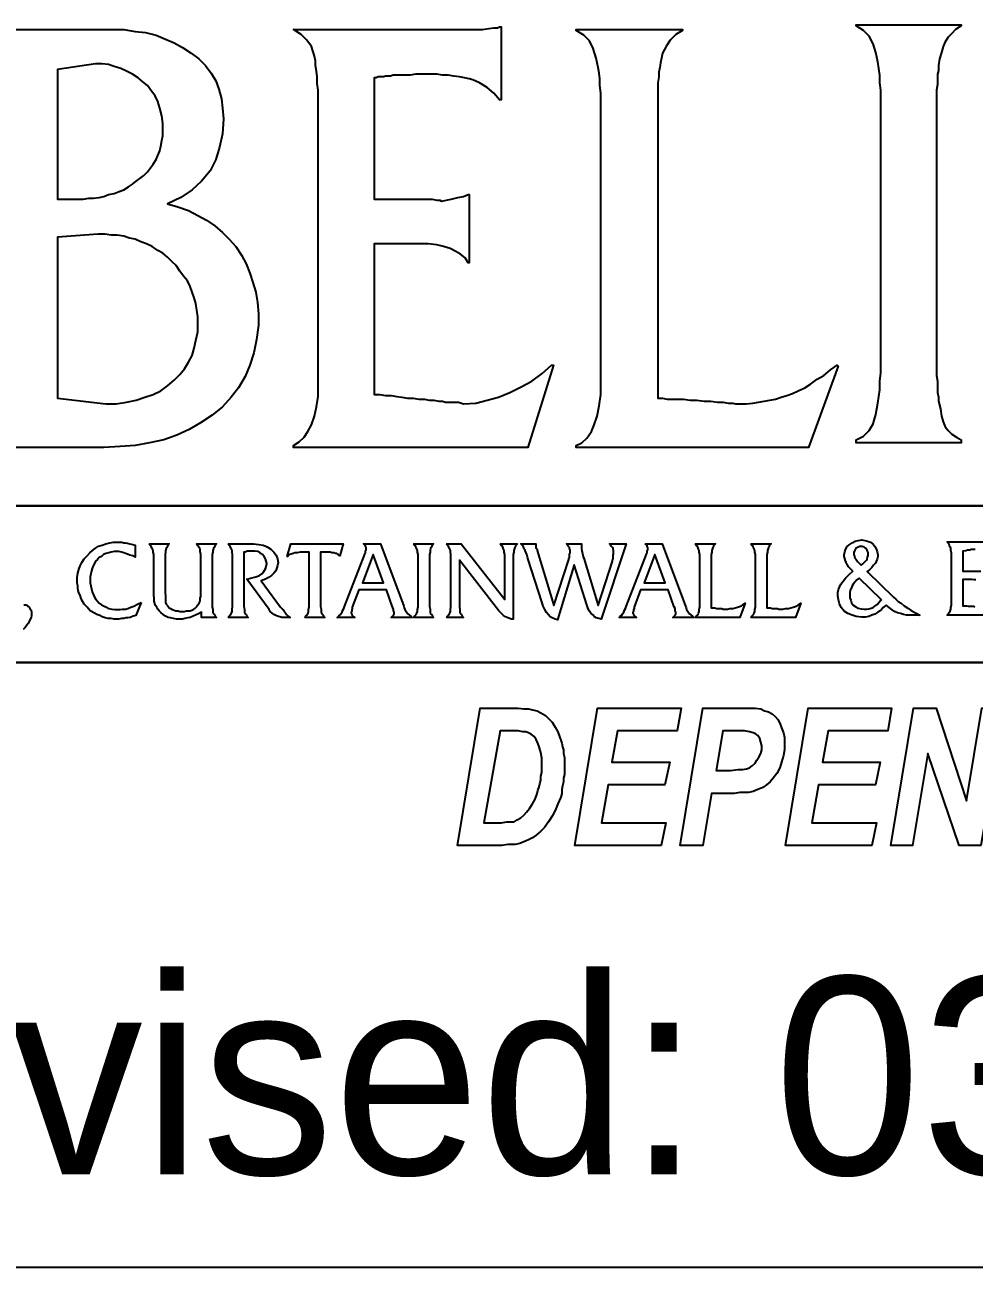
# Model space of a CAD drawing. Extents: x 0 to 139, y -24 to 89.
# Drawn here: x 118.59 to 127.72, y -24.41 to -12.45 of the extents above; entities that cross this region are included whole.
import ezdxf

# ---------------------------------------------------------------- set-up
doc = ezdxf.new("R2010")
doc.units = 0
doc.header["$MEASUREMENT"] = 0
doc.layers.get('0').update_dxf_attribs({"linetype": 'CONTINUOUS'})
doc.layers.add('TITLE', color=7, linetype='CONTINUOUS')
doc.styles.add('CITYBLUEPRINT', font='cibt____.pfb')

# ---------------------------------------------------------------- blocks, each defined once
blk = doc.blocks.new('A$C7EC97100')
at = {"color": 92}
for points in [[(0, 0), (0.027, 0.1633), (0.0642, 0.1633), (0.0721, 0.1633), (0.0788, 0.1622), (0.0845, 0.1622), (0.089, 0.1611), (0.0946, 0.1599), (0.0991, 0.1577), (0.1047, 0.1543), (0.1081, 0.1509), (0.1126, 0.1464), (0.116, 0.1408), (0.1194, 0.1352), (0.1216, 0.1284), (0.1228, 0.125), (0.1239, 0.1216), (0.125, 0.1171), (0.1261, 0.1138), (0.1261, 0.1093), (0.1273, 0.1047), (0.1273, 0.0991), (0.1273, 0.0946), (0.1273, 0.0901), (0.1273, 0.0845), (0.1261, 0.08), (0.1261, 0.0755), (0.125, 0.071), (0.1239, 0.0665), (0.1239, 0.0619), (0.1228, 0.0574), (0.1194, 0.0496), (0.116, 0.0417), (0.1126, 0.0349), (0.1081, 0.0282), (0.1036, 0.0214), (0.0991, 0.0169), (0.0935, 0.0124), (0.089, 0.009), (0.0845, 0.0068), (0.0788, 0.0045), (0.0743, 0.0023), (0.0687, 0.0011), (0.0642, 0.0011), (0.0597, 0.0011), (0.0529, 0), (0.0462, 0), (0, 0), (0, 0)], [(0.0315, 0.027), (0.0451, 0.027), (0.0518, 0.027), (0.0586, 0.0282), (0.0631, 0.0282), (0.0676, 0.0282), (0.071, 0.0304), (0.0755, 0.0327), (0.0788, 0.036), (0.0822, 0.0394), (0.0856, 0.0439), (0.089, 0.0496), (0.0924, 0.0552), (0.0946, 0.0619), (0.0957, 0.0653), (0.0969, 0.0698), (0.098, 0.0732), (0.0991, 0.0777), (0.0991, 0.0822), (0.1002, 0.0867), (0.1002, 0.0912), (0.1002, 0.0957), (0.1002, 0.1036), (0.0991, 0.1104), (0.0969, 0.1171), (0.0957, 0.1216), (0.0935, 0.1261), (0.0912, 0.1295), (0.0879, 0.1318), (0.0845, 0.134), (0.0811, 0.1352), (0.0777, 0.1352), (0.0721, 0.1363), (0.0665, 0.1363), (0.0507, 0.1363), (0.0315, 0.027), (0.0315, 0.027)]]:
    blk.add_lwpolyline(points, dxfattribs=at)
blk = doc.blocks.new('A$C38604C3A')
at = {"color": 92}
for points in [[(0.48291, 0.1461), (0.48291, 0.21875), (0.48291, 0.22156), (0.48291, 0.22438), (0.48263, 0.22663), (0.48263, 0.22889), (0.48235, 0.23086), (0.48207, 0.23283), (0.48178, 0.23424), (0.4815, 0.23564), (0.48066, 0.23818), (0.47953, 0.24043), (0.47784, 0.24212), (0.47559, 0.24353), (0.47559, 0.24381), (0.50684, 0.24381), (0.50684, 0.24353), (0.50516, 0.2424), (0.50403, 0.24128), (0.5029, 0.24015), (0.50206, 0.23874), (0.50149, 0.23733), (0.50093, 0.23564), (0.50037, 0.23367), (0.50009, 0.2317), (0.50009, 0.23029), (0.49981, 0.22917), (0.49981, 0.22748), (0.49981, 0.22607), (0.49952, 0.22438), (0.49952, 0.22269), (0.49952, 0.22072), (0.49952, 0.21875), (0.49952, 0.1461), (0.49952, 0.14385), (0.49952, 0.1416), (0.49952, 0.13962), (0.49981, 0.13794), (0.49981, 0.13625), (0.49981, 0.13456), (0.50009, 0.13315), (0.50009, 0.13202), (0.50065, 0.12977), (0.50093, 0.12752), (0.50149, 0.12583), (0.50206, 0.12442), (0.5029, 0.12329), (0.50403, 0.12217), (0.50544, 0.12132), (0.50684, 0.12048), (0.50684, 0.11963), (0.47559, 0.11963), (0.47559, 0.12048), (0.47784, 0.1216), (0.47953, 0.12329), (0.48066, 0.12526), (0.4815, 0.12808), (0.48178, 0.12977), (0.48207, 0.13146), (0.48235, 0.13343), (0.48263, 0.1354), (0.48263, 0.13794), (0.48291, 0.14047), (0.48291, 0.143), (0.48291, 0.1461), (0.48291, 0.1461)], [(0.48291, 0.1461), (0.48291, 0.21875), (0.48291, 0.21875), (0.48291, 0.22156), (0.48291, 0.22438), (0.48263, 0.22663), (0.48263, 0.22889), (0.48235, 0.23086), (0.48207, 0.23283), (0.48178, 0.23424), (0.4815, 0.23564), (0.4815, 0.23564), (0.48066, 0.23818), (0.47953, 0.24043), (0.47784, 0.24212), (0.47559, 0.24353), (0.47559, 0.24381), (0.50684, 0.24381), (0.50684, 0.24353), (0.50684, 0.24353), (0.50516, 0.2424), (0.50403, 0.24128), (0.5029, 0.24015), (0.50206, 0.23874), (0.50206, 0.23874), (0.50149, 0.23733), (0.50093, 0.23564), (0.50037, 0.23367), (0.50009, 0.2317), (0.50009, 0.2317), (0.50009, 0.23029), (0.49981, 0.22917), (0.49981, 0.22748), (0.49981, 0.22607), (0.49952, 0.22438), (0.49952, 0.22269), (0.49952, 0.22072), (0.49952, 0.21875), (0.49952, 0.1461), (0.49952, 0.1461), (0.49952, 0.14385), (0.49952, 0.1416), (0.49952, 0.13962), (0.49981, 0.13794), (0.49981, 0.13625), (0.49981, 0.13456), (0.50009, 0.13315), (0.50009, 0.13202), (0.50009, 0.13202), (0.50065, 0.12977), (0.50093, 0.12752), (0.50149, 0.12583), (0.50206, 0.12442), (0.50206, 0.12442), (0.5029, 0.12329), (0.50403, 0.12217), (0.50544, 0.12132), (0.50684, 0.12048), (0.50684, 0.11963), (0.47559, 0.11963), (0.47559, 0.12048), (0.47559, 0.12048), (0.47784, 0.1216), (0.47953, 0.12329), (0.48066, 0.12526), (0.4815, 0.12808), (0.4815, 0.12808), (0.48178, 0.12977), (0.48207, 0.13146), (0.48235, 0.13343), (0.48263, 0.1354), (0.48263, 0.13794), (0.48291, 0.14047), (0.48291, 0.143), (0.48291, 0.1461)], [(0.21428, 0.2424), (0.25483, 0.2424), (0.25821, 0.2424), (0.26159, 0.24184), (0.26469, 0.24156), (0.26778, 0.24071), (0.2706, 0.23959), (0.27313, 0.23846), (0.27567, 0.23705), (0.2782, 0.23536), (0.28045, 0.23367), (0.28243, 0.2317), (0.28411, 0.22945), (0.28552, 0.2272), (0.28637, 0.22466), (0.28721, 0.22185), (0.28749, 0.21903), (0.28778, 0.21593), (0.28749, 0.21143), (0.28665, 0.20749), (0.28552, 0.20383), (0.28383, 0.20045), (0.2813, 0.19735), (0.27848, 0.19481), (0.2751, 0.19256), (0.27116, 0.19059), (0.27426, 0.18975), (0.27736, 0.18862), (0.28017, 0.18721), (0.28271, 0.1858), (0.28524, 0.18411), (0.28749, 0.18214), (0.28946, 0.18017), (0.29144, 0.17792), (0.29313, 0.17539), (0.29453, 0.17285), (0.29566, 0.17004), (0.2965, 0.16722), (0.29735, 0.1644), (0.29791, 0.16131), (0.29819, 0.15793), (0.29819, 0.15455), (0.29763, 0.15033), (0.29679, 0.14638), (0.29566, 0.14272), (0.29425, 0.13934), (0.29228, 0.13596), (0.29003, 0.13315), (0.28749, 0.13033), (0.2844, 0.1278), (0.28102, 0.12555), (0.27764, 0.12357), (0.27398, 0.12189), (0.27004, 0.12048), (0.26581, 0.11963), (0.26159, 0.11879), (0.25708, 0.11851), (0.2523, 0.11822), (0.21428, 0.11822)], [(0.21428, 0.2424), (0.25483, 0.2424), (0.25483, 0.2424), (0.25821, 0.2424), (0.26159, 0.24184), (0.26469, 0.24156), (0.26778, 0.24071), (0.2706, 0.23959), (0.27313, 0.23846), (0.27567, 0.23705), (0.2782, 0.23536), (0.2782, 0.23536), (0.28045, 0.23367), (0.28243, 0.2317), (0.28411, 0.22945), (0.28552, 0.2272), (0.28637, 0.22466), (0.28721, 0.22185), (0.28749, 0.21903), (0.28778, 0.21593), (0.28778, 0.21593), (0.28749, 0.21143), (0.28665, 0.20749), (0.28552, 0.20383), (0.28383, 0.20045), (0.2813, 0.19735), (0.27848, 0.19481), (0.2751, 0.19256), (0.27116, 0.19059), (0.27116, 0.19059), (0.27426, 0.18975), (0.27736, 0.18862), (0.28017, 0.18721), (0.28271, 0.1858), (0.28524, 0.18411), (0.28749, 0.18214), (0.28946, 0.18017), (0.29144, 0.17792), (0.29144, 0.17792), (0.29313, 0.17539), (0.29453, 0.17285), (0.29566, 0.17004), (0.2965, 0.16722), (0.29735, 0.1644), (0.29791, 0.16131), (0.29819, 0.15793), (0.29819, 0.15455), (0.29819, 0.15455), (0.29763, 0.15033), (0.29679, 0.14638), (0.29566, 0.14272), (0.29425, 0.13934), (0.29228, 0.13596), (0.29003, 0.13315), (0.28749, 0.13033), (0.2844, 0.1278), (0.2844, 0.1278), (0.28102, 0.12555), (0.27764, 0.12357), (0.27398, 0.12189), (0.27004, 0.12048), (0.26581, 0.11963), (0.26159, 0.11879), (0.25708, 0.11851), (0.2523, 0.11822), (0.21428, 0.11822)], [(0.31593, 0.13709), (0.31593, 0.13709), (0.31593, 0.22016), (0.31593, 0.22241), (0.31593, 0.22438), (0.31565, 0.22635), (0.31565, 0.22832), (0.31537, 0.23001), (0.31509, 0.2317), (0.31509, 0.23311), (0.31481, 0.23452), (0.31396, 0.23733), (0.31255, 0.2393), (0.31086, 0.24099), (0.30861, 0.2424), (0.36211, 0.2424), (0.36296, 0.2424), (0.36352, 0.2424), (0.36408, 0.2424), (0.36465, 0.2424), (0.36662, 0.24268), (0.36803, 0.24296), (0.36915, 0.24296), (0.36972, 0.24325), (0.37028, 0.24325), (0.37028, 0.22156), (0.36972, 0.22156), (0.36803, 0.22354), (0.36605, 0.22523), (0.3638, 0.22663), (0.36183, 0.22748), (0.3607, 0.22776), (0.3593, 0.22804), (0.35789, 0.22832), (0.3562, 0.2286), (0.35451, 0.22889), (0.35282, 0.22889), (0.35113, 0.22917), (0.34916, 0.22917), (0.34719, 0.22917), (0.34494, 0.22917), (0.34325, 0.22889), (0.34156, 0.22889), (0.34043, 0.22889), (0.33902, 0.22889), (0.33818, 0.22889), (0.33733, 0.2286), (0.33649, 0.2286), (0.33593, 0.2286), (0.33536, 0.22832), (0.3348, 0.22832), (0.33424, 0.22832), (0.33367, 0.22832), (0.33311, 0.22804), (0.33255, 0.22804), (0.33255, 0.192), (0.3486, 0.192), (0.34972, 0.192), (0.35113, 0.19172), (0.35198, 0.19172), (0.35254, 0.19144), (0.35535, 0.192), (0.35733, 0.19256), (0.35901, 0.19284), (0.36042, 0.19341), (0.3607, 0.19341), (0.3607, 0.17313), (0.36042, 0.17313), (0.35958, 0.17454), (0.35817, 0.17567), (0.35676, 0.17651), (0.35507, 0.17736), (0.3531, 0.17792), (0.35113, 0.17848), (0.3486, 0.17876), (0.34606, 0.17876), (0.33255, 0.17876), (0.33255, 0.13399), (0.33424, 0.13399), (0.33593, 0.13371), (0.33761, 0.13371), (0.3393, 0.13343), (0.34071, 0.13315), (0.3424, 0.13287), (0.34409, 0.13287), (0.34578, 0.13259), (0.34747, 0.13259), (0.34888, 0.1323), (0.35029, 0.1323), (0.35169, 0.13202), (0.35282, 0.13202), (0.35366, 0.13174), (0.35479, 0.13174), (0.35564, 0.13174), (0.35676, 0.13174), (0.35761, 0.13174), (0.35845, 0.13146), (0.35901, 0.13118), (0.36268, 0.13146), (0.36605, 0.1323), (0.36943, 0.13315), (0.37281, 0.13456), (0.37619, 0.13625), (0.37929, 0.13794), (0.38239, 0.14019), (0.3852, 0.14272), (0.38577, 0.14272), (0.37816, 0.11822), (0.30861, 0.11822), (0.30861, 0.11879), (0.3103, 0.11991), (0.31171, 0.12132), (0.31284, 0.12301), (0.31396, 0.12498), (0.31481, 0.12752), (0.31537, 0.13033), (0.31593, 0.13343), (0.31593, 0.13709), (0.31593, 0.13709)], [(0.31593, 0.13709), (0.31593, 0.13709), (0.31593, 0.22016), (0.31593, 0.22016), (0.31593, 0.22241), (0.31593, 0.22438), (0.31565, 0.22635), (0.31565, 0.22832), (0.31537, 0.23001), (0.31509, 0.2317), (0.31509, 0.23311), (0.31481, 0.23452), (0.31481, 0.23452), (0.31396, 0.23733), (0.31255, 0.2393), (0.31086, 0.24099), (0.30861, 0.2424), (0.36211, 0.2424), (0.36211, 0.2424), (0.36296, 0.2424), (0.36352, 0.2424), (0.36408, 0.2424), (0.36465, 0.2424), (0.36465, 0.2424), (0.36662, 0.24268), (0.36803, 0.24296), (0.36915, 0.24296), (0.36972, 0.24325), (0.37028, 0.24325), (0.37028, 0.22156), (0.36972, 0.22156), (0.36972, 0.22156), (0.36803, 0.22354), (0.36605, 0.22523), (0.3638, 0.22663), (0.36183, 0.22748), (0.36183, 0.22748), (0.3607, 0.22776), (0.3593, 0.22804), (0.35789, 0.22832), (0.3562, 0.2286), (0.35451, 0.22889), (0.35282, 0.22889), (0.35113, 0.22917), (0.34916, 0.22917), (0.34916, 0.22917), (0.34719, 0.22917), (0.34494, 0.22917), (0.34325, 0.22889), (0.34156, 0.22889), (0.34156, 0.22889), (0.34043, 0.22889), (0.33902, 0.22889), (0.33818, 0.22889), (0.33733, 0.2286), (0.33733, 0.2286), (0.33649, 0.2286), (0.33593, 0.2286), (0.33536, 0.22832), (0.3348, 0.22832), (0.3348, 0.22832), (0.33424, 0.22832), (0.33367, 0.22832), (0.33311, 0.22804), (0.33255, 0.22804), (0.33255, 0.192), (0.3486, 0.192), (0.3486, 0.192), (0.34972, 0.192), (0.35113, 0.19172), (0.35198, 0.19172), (0.35254, 0.19144), (0.35254, 0.19144), (0.35535, 0.192), (0.35733, 0.19256), (0.35901, 0.19284), (0.36042, 0.19341), (0.3607, 0.19341), (0.3607, 0.17313), (0.36042, 0.17313), (0.36042, 0.17313), (0.35958, 0.17454), (0.35817, 0.17567), (0.35676, 0.17651), (0.35507, 0.17736), (0.3531, 0.17792), (0.35113, 0.17848), (0.3486, 0.17876), (0.34606, 0.17876), (0.33255, 0.17876), (0.33255, 0.13399), (0.33255, 0.13399), (0.33424, 0.13399), (0.33593, 0.13371), (0.33761, 0.13371), (0.3393, 0.13343), (0.34071, 0.13315), (0.3424, 0.13287), (0.34409, 0.13287), (0.34578, 0.13259), (0.34578, 0.13259), (0.34747, 0.13259), (0.34888, 0.1323), (0.35029, 0.1323), (0.35169, 0.13202), (0.35282, 0.13202), (0.35366, 0.13174), (0.35479, 0.13174), (0.35564, 0.13174), (0.35564, 0.13174), (0.35676, 0.13174), (0.35761, 0.13174), (0.35845, 0.13146), (0.35901, 0.13118), (0.35901, 0.13118), (0.36268, 0.13146), (0.36605, 0.1323), (0.36943, 0.13315), (0.37281, 0.13456), (0.37619, 0.13625), (0.37929, 0.13794), (0.38239, 0.14019), (0.3852, 0.14272), (0.38577, 0.14272), (0.37816, 0.11822), (0.30861, 0.11822), (0.30861, 0.11879), (0.30861, 0.11879), (0.3103, 0.11991), (0.31171, 0.12132), (0.31284, 0.12301), (0.31396, 0.12498), (0.31481, 0.12752), (0.31537, 0.13033), (0.31593, 0.13343), (0.31593, 0.13709)], [(0.39984, 0.14131), (0.39984, 0.21903), (0.39984, 0.22128), (0.39984, 0.22354), (0.39956, 0.22579), (0.39956, 0.22776), (0.39928, 0.22945), (0.399, 0.23114), (0.39872, 0.23255), (0.39844, 0.23395), (0.39759, 0.23677), (0.39647, 0.23902), (0.39478, 0.24071), (0.39252, 0.24212), (0.39252, 0.2424), (0.42406, 0.2424), (0.42406, 0.24212), (0.42209, 0.24099), (0.4204, 0.2393), (0.41927, 0.23761), (0.41815, 0.23536), (0.41787, 0.23395), (0.41758, 0.23255), (0.4173, 0.23114), (0.41702, 0.22973), (0.41702, 0.22832), (0.41674, 0.22663), (0.41674, 0.22494), (0.41674, 0.22325), (0.41674, 0.22241), (0.41674, 0.22156), (0.41674, 0.22016), (0.41674, 0.21903), (0.41674, 0.13287), (0.41815, 0.13287), (0.41955, 0.13259), (0.42096, 0.13259), (0.42265, 0.13259), (0.42434, 0.13259), (0.42631, 0.1323), (0.42828, 0.1323), (0.43054, 0.13202), (0.43251, 0.13202), (0.43448, 0.13174), (0.43617, 0.13174), (0.43758, 0.13146), (0.43898, 0.13146), (0.43983, 0.13118), (0.44067, 0.13118), (0.44124, 0.13118), (0.44293, 0.13118), (0.4449, 0.13146), (0.44659, 0.13174), (0.44828, 0.13202), (0.44997, 0.1323), (0.45165, 0.13259), (0.45334, 0.13315), (0.45503, 0.13371), (0.45672, 0.13427), (0.45841, 0.13512), (0.46038, 0.13596), (0.46207, 0.13709), (0.46404, 0.1385), (0.46602, 0.13962), (0.46799, 0.14131), (0.46996, 0.14272), (0.47024, 0.14244), (0.46151, 0.11822), (0.39252, 0.11822), (0.39252, 0.11879), (0.39421, 0.11963), (0.39562, 0.12104), (0.39703, 0.12301), (0.39787, 0.12498), (0.39872, 0.12752), (0.39928, 0.13061), (0.39984, 0.13399), (0.39984, 0.13765), (0.39984, 0.14131), (0.39984, 0.14131)], [(0.39984, 0.14131), (0.39984, 0.21903), (0.39984, 0.21903), (0.39984, 0.22128), (0.39984, 0.22354), (0.39956, 0.22579), (0.39956, 0.22776), (0.39928, 0.22945), (0.399, 0.23114), (0.39872, 0.23255), (0.39844, 0.23395), (0.39844, 0.23395), (0.39759, 0.23677), (0.39647, 0.23902), (0.39478, 0.24071), (0.39252, 0.24212), (0.39252, 0.2424), (0.42406, 0.2424), (0.42406, 0.24212), (0.42406, 0.24212), (0.42209, 0.24099), (0.4204, 0.2393), (0.41927, 0.23761), (0.41815, 0.23536), (0.41815, 0.23536), (0.41787, 0.23395), (0.41758, 0.23255), (0.4173, 0.23114), (0.41702, 0.22973), (0.41702, 0.22832), (0.41674, 0.22663), (0.41674, 0.22494), (0.41674, 0.22325), (0.41674, 0.22325), (0.41674, 0.22241), (0.41674, 0.22156), (0.41674, 0.22016), (0.41674, 0.21903), (0.41674, 0.13287), (0.41674, 0.13287), (0.41815, 0.13287), (0.41955, 0.13259), (0.42096, 0.13259), (0.42265, 0.13259), (0.42434, 0.13259), (0.42631, 0.1323), (0.42828, 0.1323), (0.43054, 0.13202), (0.43054, 0.13202), (0.43251, 0.13202), (0.43448, 0.13174), (0.43617, 0.13174), (0.43758, 0.13146), (0.43898, 0.13146), (0.43983, 0.13118), (0.44067, 0.13118), (0.44124, 0.13118), (0.44124, 0.13118), (0.44293, 0.13118), (0.4449, 0.13146), (0.44659, 0.13174), (0.44828, 0.13202), (0.44997, 0.1323), (0.45165, 0.13259), (0.45334, 0.13315), (0.45503, 0.13371), (0.45503, 0.13371), (0.45672, 0.13427), (0.45841, 0.13512), (0.46038, 0.13596), (0.46207, 0.13709), (0.46404, 0.1385), (0.46602, 0.13962), (0.46799, 0.14131), (0.46996, 0.14272), (0.47024, 0.14244), (0.46151, 0.11822), (0.39252, 0.11822), (0.39252, 0.11879), (0.39252, 0.11879), (0.39421, 0.11963), (0.39562, 0.12104), (0.39703, 0.12301), (0.39787, 0.12498), (0.39872, 0.12752), (0.39928, 0.13061), (0.39984, 0.13399), (0.39984, 0.13765), (0.39984, 0.14131)], [(0.2385, 0.192), (0.24469, 0.192), (0.2461, 0.192), (0.24779, 0.19228), (0.2492, 0.19228), (0.25089, 0.19256), (0.2523, 0.19284), (0.2537, 0.19341), (0.25539, 0.19369), (0.2568, 0.19425), (0.25821, 0.19481), (0.25962, 0.19566), (0.26074, 0.1965), (0.26187, 0.19735), (0.263, 0.19819), (0.26412, 0.19904), (0.26525, 0.20016), (0.26609, 0.20129), (0.26694, 0.20242), (0.26778, 0.20383), (0.26835, 0.20495), (0.26891, 0.20636), (0.26919, 0.20777), (0.26947, 0.20946), (0.26975, 0.21086), (0.26975, 0.21227), (0.26975, 0.21453), (0.26947, 0.21678), (0.26891, 0.21903), (0.26835, 0.221), (0.2675, 0.22269), (0.26638, 0.2241), (0.26525, 0.22579), (0.26384, 0.22691), (0.26243, 0.22804), (0.26074, 0.22917), (0.25905, 0.23001), (0.25736, 0.23086), (0.25539, 0.23142), (0.2537, 0.23198), (0.25173, 0.23226), (0.24976, 0.23226), (0.2385, 0.23058), (0.2385, 0.192), (0.2385, 0.192)], [(0.2385, 0.192), (0.24469, 0.192), (0.24469, 0.192), (0.2461, 0.192), (0.24779, 0.19228), (0.2492, 0.19228), (0.25089, 0.19256), (0.2523, 0.19284), (0.2537, 0.19341), (0.25539, 0.19369), (0.2568, 0.19425), (0.2568, 0.19425), (0.25821, 0.19481), (0.25962, 0.19566), (0.26074, 0.1965), (0.26187, 0.19735), (0.263, 0.19819), (0.26412, 0.19904), (0.26525, 0.20016), (0.26609, 0.20129), (0.26609, 0.20129), (0.26694, 0.20242), (0.26778, 0.20383), (0.26835, 0.20495), (0.26891, 0.20636), (0.26919, 0.20777), (0.26947, 0.20946), (0.26975, 0.21086), (0.26975, 0.21227), (0.26975, 0.21227), (0.26975, 0.21453), (0.26947, 0.21678), (0.26891, 0.21903), (0.26835, 0.221), (0.2675, 0.22269), (0.26638, 0.2241), (0.26525, 0.22579), (0.26384, 0.22691), (0.26384, 0.22691), (0.26243, 0.22804), (0.26074, 0.22917), (0.25905, 0.23001), (0.25736, 0.23086), (0.25539, 0.23142), (0.2537, 0.23198), (0.25173, 0.23226), (0.24976, 0.23226), (0.2385, 0.23058), (0.2385, 0.192)], [(0.2385, 0.13287), (0.25286, 0.13118), (0.25596, 0.13118), (0.25905, 0.13174), (0.26187, 0.1323), (0.2644, 0.13315), (0.26694, 0.13399), (0.26919, 0.13512), (0.27116, 0.13653), (0.27313, 0.13822), (0.27482, 0.13991), (0.27623, 0.1416), (0.27736, 0.14357), (0.27848, 0.14554), (0.27905, 0.14779), (0.27961, 0.15004), (0.28017, 0.15258), (0.28017, 0.15511), (0.28017, 0.15708), (0.27989, 0.15905), (0.27961, 0.16103), (0.27905, 0.16271), (0.27848, 0.1644), (0.27792, 0.16609), (0.27708, 0.16778), (0.27595, 0.16919), (0.27482, 0.1706), (0.2737, 0.17229), (0.27257, 0.17341), (0.27116, 0.17482), (0.26975, 0.17595), (0.26835, 0.17679), (0.26666, 0.17792), (0.26497, 0.17876), (0.26328, 0.17933), (0.26159, 0.18017), (0.2599, 0.18045), (0.25821, 0.18102), (0.25624, 0.1813), (0.25455, 0.1813), (0.25258, 0.18158), (0.25061, 0.18158), (0.2385, 0.18074), (0.2385, 0.13287), (0.2385, 0.13287)], [(0.2385, 0.13287), (0.25286, 0.13118), (0.25286, 0.13118), (0.25596, 0.13118), (0.25905, 0.13174), (0.26187, 0.1323), (0.2644, 0.13315), (0.26694, 0.13399), (0.26919, 0.13512), (0.27116, 0.13653), (0.27313, 0.13822), (0.27313, 0.13822), (0.27482, 0.13991), (0.27623, 0.1416), (0.27736, 0.14357), (0.27848, 0.14554), (0.27905, 0.14779), (0.27961, 0.15004), (0.28017, 0.15258), (0.28017, 0.15511), (0.28017, 0.15511), (0.28017, 0.15708), (0.27989, 0.15905), (0.27961, 0.16103), (0.27905, 0.16271), (0.27848, 0.1644), (0.27792, 0.16609), (0.27708, 0.16778), (0.27595, 0.16919), (0.27595, 0.16919), (0.27482, 0.1706), (0.2737, 0.17229), (0.27257, 0.17341), (0.27116, 0.17482), (0.26975, 0.17595), (0.26835, 0.17679), (0.26666, 0.17792), (0.26497, 0.17876), (0.26497, 0.17876), (0.26328, 0.17933), (0.26159, 0.18017), (0.2599, 0.18045), (0.25821, 0.18102), (0.25624, 0.1813), (0.25455, 0.1813), (0.25258, 0.18158), (0.25061, 0.18158), (0.2385, 0.18074), (0.2385, 0.13287)], [(0.39212, 0), (0.39887, 0.04083), (0.42365, 0.04083), (0.42253, 0.03407), (0.40479, 0.03407), (0.4031, 0.02478), (0.42027, 0.02478), (0.41887, 0.01802), (0.40197, 0.01802), (0.4, 0.00676), (0.41915, 0.00676), (0.41774, 0), (0.39212, 0), (0.39212, 0)], [(0.43013, 0), (0.42337, 0), (0.43013, 0.04083), (0.44393, 0.04083), (0.44562, 0.04083), (0.44731, 0.04055), (0.44843, 0.03999), (0.44956, 0.03971), (0.45068, 0.03914), (0.45153, 0.0383), (0.45237, 0.03745), (0.45294, 0.03633), (0.4535, 0.03492), (0.45406, 0.03351), (0.45435, 0.0321), (0.45435, 0.03041), (0.45435, 0.02844), (0.45406, 0.02675), (0.4535, 0.02478), (0.45294, 0.02309), (0.45209, 0.0214), (0.45097, 0.02), (0.45012, 0.01887), (0.44899, 0.01802), (0.44787, 0.01718), (0.44646, 0.01662), (0.44505, 0.01605), (0.44364, 0.01577), (0.44252, 0.01577), (0.44111, 0.01577), (0.43942, 0.01549), (0.43717, 0.01549), (0.43266, 0.01549), (0.43013, 0), (0.43013, 0)], [(0.45463, 0), (0.46138, 0.04083), (0.48616, 0.04083), (0.48504, 0.03407), (0.4673, 0.03407), (0.46561, 0.02478), (0.48278, 0.02478), (0.48138, 0.01802), (0.46448, 0.01802), (0.46251, 0.00676), (0.48166, 0.00676), (0.48025, 0), (0.45463, 0), (0.45463, 0)], [(0.51263, 0), (0.50616, 0), (0.49686, 0.02732), (0.49236, 0), (0.48588, 0), (0.49264, 0.04083), (0.4994, 0.04083), (0.50841, 0.01324), (0.51291, 0.04083), (0.51967, 0.04083), (0.51263, 0), (0.51263, 0)], [(0.43407, 0.02225), (0.43604, 0.02225), (0.43829, 0.02225), (0.44055, 0.02253), (0.44196, 0.02253), (0.44308, 0.02281), (0.44393, 0.02309), (0.44477, 0.02366), (0.44562, 0.0245), (0.44618, 0.02535), (0.44674, 0.02619), (0.44731, 0.02732), (0.44759, 0.02844), (0.44759, 0.02957), (0.44731, 0.0307), (0.44702, 0.03182), (0.44646, 0.03267), (0.44562, 0.03323), (0.44505, 0.03351), (0.44393, 0.03379), (0.44252, 0.03407), (0.44083, 0.03407), (0.43604, 0.03407), (0.43407, 0.02225), (0.43407, 0.02225)]]:
    blk.add_lwpolyline(points, dxfattribs=at)
at = {"color": 7}
for points in [[(0.67955, 0.10089), (0.67955, 0.10089), (0.02577, 0.10089), (0.02577, 0.10089), (0.67955, 0.10089), (0.67955, 0.10089), (0.67955, 0.10089)], [(0.26334, 0.0722), (0.26174, 0.0683), (0.26103, 0.06812), (0.26014, 0.06776), (0.25943, 0.06759), (0.2589, 0.06759), (0.25819, 0.06741), (0.25748, 0.06741), (0.25677, 0.06723), (0.25623, 0.06723), (0.25535, 0.06723), (0.25446, 0.06741), (0.25357, 0.06741), (0.25268, 0.06759), (0.25179, 0.06794), (0.25108, 0.0683), (0.2502, 0.06865), (0.24949, 0.06901), (0.24824, 0.06972), (0.24736, 0.07078), (0.24647, 0.07167), (0.24576, 0.07291), (0.2454, 0.07363), (0.24522, 0.07434), (0.24487, 0.07505), (0.24469, 0.07576), (0.24451, 0.07647), (0.24451, 0.07718), (0.24434, 0.07789), (0.24434, 0.0786), (0.24434, 0.07966), (0.24451, 0.08091), (0.24487, 0.08197), (0.24522, 0.08304), (0.24576, 0.0841), (0.24647, 0.08517), (0.24736, 0.08606), (0.24807, 0.08694), (0.24895, 0.08765), (0.24984, 0.08837), (0.25073, 0.0889), (0.25179, 0.08925), (0.25286, 0.08961), (0.2541, 0.08996), (0.25517, 0.09014), (0.25641, 0.09014), (0.25694, 0.09014), (0.25766, 0.09014), (0.25819, 0.08996), (0.25872, 0.08996), (0.25925, 0.08979), (0.25996, 0.08961), (0.26085, 0.08943), (0.26156, 0.08925), (0.26156, 0.0857), (0.26085, 0.08606), (0.25996, 0.08623), (0.25925, 0.08659), (0.25872, 0.08677), (0.25819, 0.08694), (0.25748, 0.08712), (0.25677, 0.0873), (0.25623, 0.0873), (0.25535, 0.0873), (0.25446, 0.08712), (0.25375, 0.08694), (0.25286, 0.08677), (0.25215, 0.08641), (0.25162, 0.08588), (0.25091, 0.08552), (0.25037, 0.08499), (0.24984, 0.08446), (0.24949, 0.08375), (0.24913, 0.08304), (0.24878, 0.08233), (0.2486, 0.08162), (0.24842, 0.08073), (0.24824, 0.07984), (0.24824, 0.07895), (0.24824, 0.07806), (0.24842, 0.07718), (0.2486, 0.07629), (0.24878, 0.0754), (0.24913, 0.07469), (0.24949, 0.0738), (0.24984, 0.07327), (0.25037, 0.07256), (0.25091, 0.07203), (0.25162, 0.07149), (0.25233, 0.07114), (0.25304, 0.07078), (0.25375, 0.07043), (0.25464, 0.07025), (0.25552, 0.07007), (0.25641, 0.07007), (0.25712, 0.07007), (0.25783, 0.07025), (0.25872, 0.07025), (0.25943, 0.07043), (0.26032, 0.07078), (0.26121, 0.07114), (0.26227, 0.07167), (0.26334, 0.0722), (0.26334, 0.0722)], [(0.28127, 0.06776), (0.28127, 0.06936), (0.28039, 0.06883), (0.27968, 0.06848), (0.27879, 0.06812), (0.2779, 0.06776), (0.27719, 0.06759), (0.2763, 0.06741), (0.27559, 0.06723), (0.2747, 0.06723), (0.27382, 0.06723), (0.27293, 0.06741), (0.27204, 0.06759), (0.27133, 0.06776), (0.27062, 0.06812), (0.26991, 0.06865), (0.2692, 0.06919), (0.26867, 0.06972), (0.26831, 0.07025), (0.26796, 0.07078), (0.2676, 0.07132), (0.26742, 0.07185), (0.26725, 0.07256), (0.26725, 0.07345), (0.26707, 0.07434), (0.26707, 0.0754), (0.26707, 0.0857), (0.26707, 0.08641), (0.26689, 0.08712), (0.26689, 0.08765), (0.26671, 0.08801), (0.26653, 0.08837), (0.26636, 0.0889), (0.266, 0.08925), (0.26582, 0.08961), (0.27168, 0.08961), (0.27133, 0.08925), (0.27115, 0.0889), (0.27097, 0.08854), (0.2708, 0.08819), (0.27062, 0.08765), (0.27062, 0.08712), (0.27044, 0.08641), (0.27044, 0.0857), (0.27044, 0.07611), (0.27044, 0.07505), (0.27062, 0.07416), (0.27062, 0.07345), (0.27062, 0.07274), (0.27062, 0.0722), (0.2708, 0.07167), (0.27115, 0.07132), (0.27133, 0.07096), (0.27168, 0.07061), (0.27204, 0.07043), (0.27257, 0.07007), (0.27311, 0.0699), (0.27364, 0.06972), (0.27435, 0.06972), (0.27488, 0.06954), (0.27559, 0.06954), (0.27612, 0.06954), (0.27684, 0.06972), (0.27737, 0.06972), (0.2779, 0.06972), (0.27843, 0.0699), (0.27897, 0.07025), (0.27932, 0.07043), (0.27968, 0.07078), (0.28003, 0.07114), (0.28021, 0.07149), (0.28056, 0.07203), (0.28074, 0.07238), (0.28092, 0.07291), (0.28092, 0.07345), (0.2811, 0.07398), (0.2811, 0.07469), (0.2811, 0.0857), (0.2811, 0.08641), (0.28092, 0.0873), (0.28092, 0.08783), (0.28074, 0.08819), (0.28056, 0.08854), (0.28039, 0.0889), (0.28003, 0.08925), (0.27985, 0.08961), (0.28571, 0.08961), (0.28536, 0.08925), (0.28518, 0.0889), (0.285, 0.08854), (0.28483, 0.08819), (0.28465, 0.08765), (0.28465, 0.08712), (0.28447, 0.08641), (0.28447, 0.0857), (0.28447, 0.07149), (0.28447, 0.07078), (0.28465, 0.07007), (0.28465, 0.06954), (0.28465, 0.06919), (0.28483, 0.06883), (0.28518, 0.06848), (0.28536, 0.06812), (0.28571, 0.06776), (0.28127, 0.06776), (0.28127, 0.06776)], [(0.29388, 0.07167), (0.29388, 0.07096), (0.29406, 0.07025), (0.29406, 0.06954), (0.29406, 0.06919), (0.29424, 0.06883), (0.29459, 0.06848), (0.29477, 0.06812), (0.29513, 0.06776), (0.28927, 0.06776), (0.28944, 0.06812), (0.2898, 0.06848), (0.28998, 0.06865), (0.29015, 0.06901), (0.29033, 0.06954), (0.29033, 0.07007), (0.29051, 0.07096), (0.29051, 0.07167), (0.29051, 0.0857), (0.29051, 0.08641), (0.29033, 0.08712), (0.29033, 0.08765), (0.29015, 0.08801), (0.28998, 0.08837), (0.2898, 0.0889), (0.28944, 0.08925), (0.28927, 0.08961), (0.29673, 0.08961), (0.29832, 0.08943), (0.29957, 0.08925), (0.30081, 0.08872), (0.30188, 0.08801), (0.30276, 0.08712), (0.30347, 0.08623), (0.30383, 0.08517), (0.30401, 0.0841), (0.30383, 0.08322), (0.30365, 0.0825), (0.3033, 0.08162), (0.30276, 0.08091), (0.30205, 0.0802), (0.30116, 0.07966), (0.30028, 0.07913), (0.29903, 0.0786), (0.30472, 0.07078), (0.30507, 0.07043), (0.30525, 0.07025), (0.3056, 0.0699), (0.30578, 0.06954), (0.30614, 0.06919), (0.30649, 0.06865), (0.30703, 0.06812), (0.30756, 0.06776), (0.30578, 0.06776), (0.3056, 0.06776), (0.30507, 0.06776), (0.30454, 0.06794), (0.30383, 0.06812), (0.3033, 0.0683), (0.30276, 0.06865), (0.30223, 0.06901), (0.3017, 0.06954), (0.30134, 0.07007), (0.29477, 0.07913), (0.29619, 0.07949), (0.29744, 0.07984), (0.2985, 0.0802), (0.29921, 0.08073), (0.29974, 0.08144), (0.30028, 0.08215), (0.30045, 0.08286), (0.30063, 0.08375), (0.30045, 0.08446), (0.30028, 0.08517), (0.29992, 0.08588), (0.29939, 0.08641), (0.29868, 0.08694), (0.29797, 0.0873), (0.29708, 0.08748), (0.29619, 0.08748), (0.29601, 0.08748), (0.29584, 0.08748), (0.29548, 0.08748), (0.2953, 0.08748), (0.29495, 0.08748), (0.29459, 0.0873), (0.29424, 0.08712), (0.29388, 0.08712), (0.29388, 0.07167), (0.29388, 0.07167)], [(0.31662, 0.07167), (0.31662, 0.07096), (0.31679, 0.07025), (0.31679, 0.06954), (0.31679, 0.06919), (0.31697, 0.06883), (0.31733, 0.06848), (0.3175, 0.06812), (0.31786, 0.06776), (0.312, 0.06776), (0.31218, 0.06812), (0.31253, 0.06848), (0.31271, 0.06865), (0.31289, 0.06901), (0.31306, 0.06954), (0.31306, 0.07007), (0.31324, 0.07078), (0.31324, 0.07149), (0.31324, 0.08712), (0.31147, 0.08712), (0.31058, 0.08712), (0.30969, 0.08694), (0.30898, 0.08694), (0.30845, 0.08677), (0.30791, 0.08659), (0.30738, 0.08641), (0.30703, 0.08606), (0.30667, 0.08588), (0.30774, 0.08961), (0.32336, 0.08961), (0.3223, 0.08606), (0.32194, 0.08623), (0.32177, 0.08659), (0.32141, 0.08677), (0.32105, 0.08677), (0.32052, 0.08694), (0.31999, 0.08694), (0.31946, 0.08712), (0.31892, 0.08712), (0.31662, 0.08712), (0.31662, 0.07167), (0.31662, 0.07167)], [(0.32603, 0.07078), (0.32603, 0.07061), (0.32603, 0.07025), (0.32585, 0.07007), (0.32585, 0.0699), (0.32585, 0.06972), (0.32585, 0.06954), (0.32567, 0.06936), (0.32567, 0.06919), (0.32567, 0.06901), (0.32585, 0.06883), (0.32585, 0.06865), (0.32585, 0.06848), (0.32603, 0.0683), (0.32621, 0.06812), (0.32656, 0.06794), (0.32674, 0.06776), (0.32159, 0.06776), (0.32194, 0.06794), (0.32212, 0.0683), (0.32248, 0.06848), (0.32265, 0.06883), (0.32301, 0.06936), (0.32319, 0.0699), (0.32354, 0.07043), (0.32372, 0.07096), (0.32976, 0.08659), (0.32976, 0.08677), (0.32993, 0.08694), (0.32993, 0.08712), (0.32993, 0.0873), (0.32993, 0.08748), (0.33011, 0.08783), (0.33011, 0.08801), (0.33011, 0.08819), (0.33011, 0.08837), (0.33011, 0.08854), (0.32993, 0.08872), (0.32993, 0.0889), (0.32993, 0.08908), (0.32976, 0.08925), (0.32958, 0.08943), (0.3294, 0.08961), (0.33437, 0.08961), (0.3413, 0.07114), (0.34148, 0.07061), (0.34166, 0.07007), (0.34201, 0.06954), (0.34219, 0.06919), (0.34254, 0.06883), (0.3429, 0.06848), (0.34343, 0.06812), (0.34379, 0.06776), (0.33757, 0.06776), (0.33757, 0.06776), (0.33793, 0.06812), (0.33828, 0.06848), (0.33846, 0.06883), (0.33846, 0.06901), (0.33846, 0.06936), (0.33828, 0.06972), (0.33828, 0.07007), (0.3381, 0.07061), (0.3381, 0.07061), (0.3381, 0.07078), (0.33793, 0.07078), (0.33793, 0.07078), (0.33615, 0.07593), (0.32798, 0.07593), (0.32603, 0.07078), (0.32603, 0.07078)], [(0.34894, 0.07167), (0.34894, 0.07096), (0.34911, 0.07025), (0.34911, 0.06954), (0.34911, 0.06919), (0.34929, 0.06883), (0.34965, 0.06848), (0.34982, 0.06812), (0.35018, 0.06776), (0.34432, 0.06776), (0.3445, 0.06812), (0.34485, 0.06848), (0.34503, 0.06865), (0.34521, 0.06901), (0.34538, 0.06954), (0.34538, 0.07007), (0.34556, 0.07078), (0.34556, 0.07149), (0.34556, 0.0857), (0.34556, 0.08641), (0.34538, 0.08712), (0.34538, 0.08765), (0.34521, 0.08801), (0.34503, 0.08837), (0.34485, 0.0889), (0.3445, 0.08925), (0.34432, 0.08961), (0.35018, 0.08961), (0.34982, 0.08925), (0.34965, 0.0889), (0.34947, 0.08854), (0.34929, 0.08819), (0.34911, 0.08765), (0.34911, 0.08712), (0.34894, 0.08641), (0.34894, 0.0857), (0.34894, 0.07167), (0.34894, 0.07167)], [(0.37504, 0.08961), (0.37469, 0.08925), (0.37451, 0.0889), (0.37433, 0.08854), (0.37415, 0.08819), (0.37398, 0.08765), (0.37398, 0.08712), (0.3738, 0.08641), (0.3738, 0.0857), (0.3738, 0.06723), (0.37327, 0.06723), (0.37273, 0.06741), (0.37202, 0.06776), (0.37149, 0.06794), (0.37096, 0.0683), (0.37025, 0.06901), (0.36954, 0.06972), (0.36883, 0.07061), (0.35782, 0.08481), (0.35782, 0.07149), (0.35782, 0.07078), (0.35799, 0.07007), (0.35799, 0.06954), (0.35799, 0.06919), (0.35817, 0.06883), (0.35853, 0.06848), (0.3587, 0.06812), (0.35906, 0.06776), (0.35409, 0.06776), (0.35426, 0.06812), (0.35462, 0.06848), (0.3548, 0.06865), (0.35497, 0.06901), (0.35515, 0.06954), (0.35515, 0.07007), (0.35533, 0.07078), (0.35533, 0.07149), (0.35533, 0.0857), (0.35533, 0.08641), (0.35515, 0.08712), (0.35515, 0.08765), (0.35497, 0.08801), (0.3548, 0.08837), (0.35462, 0.0889), (0.35426, 0.08925), (0.35409, 0.08961), (0.35835, 0.08961), (0.37131, 0.07309), (0.37131, 0.0857), (0.37131, 0.08641), (0.37114, 0.08712), (0.37114, 0.08765), (0.37096, 0.08801), (0.37078, 0.08837), (0.3706, 0.0889), (0.37025, 0.08925), (0.37007, 0.08961), (0.37504, 0.08961), (0.37504, 0.08961)], [(0.38694, 0.06705), (0.38623, 0.06723), (0.38534, 0.06759), (0.38481, 0.06794), (0.38428, 0.06848), (0.38374, 0.06919), (0.38321, 0.07007), (0.38268, 0.07114), (0.38232, 0.07238), (0.37824, 0.08499), (0.37806, 0.0857), (0.37788, 0.08641), (0.37753, 0.08712), (0.37735, 0.08765), (0.377, 0.08819), (0.37682, 0.08872), (0.37646, 0.08925), (0.37611, 0.08961), (0.38055, 0.08961), (0.38055, 0.08943), (0.38055, 0.08908), (0.38055, 0.0889), (0.38055, 0.08872), (0.38055, 0.08854), (0.38073, 0.08819), (0.3809, 0.08801), (0.3809, 0.08765), (0.38588, 0.07132), (0.39031, 0.08499), (0.39031, 0.08535), (0.39049, 0.0857), (0.39049, 0.08606), (0.39049, 0.08641), (0.39049, 0.08659), (0.39067, 0.08694), (0.39067, 0.08712), (0.39067, 0.0873), (0.39067, 0.08748), (0.39067, 0.08783), (0.39049, 0.08801), (0.39049, 0.08819), (0.39049, 0.08854), (0.39014, 0.0889), (0.38996, 0.08925), (0.3896, 0.08961), (0.39404, 0.08961), (0.39404, 0.08908), (0.39404, 0.08837), (0.39422, 0.08748), (0.3944, 0.08677), (0.39458, 0.08588), (0.39458, 0.0857), (0.39475, 0.08552), (0.39475, 0.08535), (0.39475, 0.08535), (0.39902, 0.07132), (0.40328, 0.08446), (0.40328, 0.08481), (0.40346, 0.08517), (0.40346, 0.08552), (0.40346, 0.08588), (0.40346, 0.08623), (0.40363, 0.08659), (0.40363, 0.08677), (0.40363, 0.08712), (0.40363, 0.08748), (0.40363, 0.08765), (0.40346, 0.08801), (0.40346, 0.08819), (0.40328, 0.08854), (0.40292, 0.0889), (0.40275, 0.08925), (0.40239, 0.08961), (0.40736, 0.08961), (0.3999, 0.06723), (0.39919, 0.06741), (0.39848, 0.06759), (0.39795, 0.06794), (0.39742, 0.06848), (0.39689, 0.06901), (0.39635, 0.06972), (0.396, 0.07061), (0.39564, 0.07149), (0.39191, 0.08339), (0.38694, 0.06705), (0.38694, 0.06705)], [(0.40967, 0.07078), (0.40967, 0.07061), (0.40967, 0.07025), (0.40949, 0.07007), (0.40949, 0.0699), (0.40949, 0.06972), (0.40949, 0.06954), (0.40932, 0.06936), (0.40932, 0.06919), (0.40932, 0.06901), (0.40949, 0.06883), (0.40949, 0.06865), (0.40949, 0.06848), (0.40967, 0.0683), (0.40985, 0.06812), (0.41021, 0.06794), (0.41038, 0.06776), (0.40523, 0.06776), (0.40559, 0.06794), (0.40577, 0.0683), (0.40612, 0.06848), (0.4063, 0.06883), (0.40665, 0.06936), (0.40683, 0.0699), (0.40719, 0.07043), (0.40736, 0.07096), (0.4134, 0.08659), (0.4134, 0.08677), (0.41358, 0.08694), (0.41358, 0.08712), (0.41358, 0.0873), (0.41358, 0.08748), (0.41376, 0.08783), (0.41376, 0.08801), (0.41376, 0.08819), (0.41376, 0.08837), (0.41376, 0.08854), (0.41358, 0.08872), (0.41358, 0.0889), (0.41358, 0.08908), (0.4134, 0.08925), (0.41322, 0.08943), (0.41305, 0.08961), (0.41802, 0.08961), (0.42494, 0.07114), (0.42512, 0.07061), (0.4253, 0.07007), (0.42566, 0.06954), (0.42583, 0.06919), (0.42619, 0.06883), (0.42654, 0.06848), (0.42708, 0.06812), (0.42743, 0.06776), (0.42122, 0.06776), (0.42122, 0.06776), (0.42157, 0.06812), (0.42193, 0.06848), (0.4221, 0.06883), (0.4221, 0.06901), (0.4221, 0.06936), (0.42193, 0.06972), (0.42193, 0.07007), (0.42175, 0.07061), (0.42175, 0.07061), (0.42175, 0.07078), (0.42157, 0.07078), (0.42157, 0.07078), (0.41979, 0.07593), (0.41163, 0.07593), (0.40967, 0.07078), (0.40967, 0.07078)], [(0.42796, 0.06776), (0.42814, 0.06812), (0.4285, 0.06848), (0.42867, 0.06865), (0.42885, 0.06901), (0.42903, 0.06954), (0.42903, 0.07007), (0.42921, 0.07078), (0.42921, 0.07149), (0.42921, 0.0857), (0.42921, 0.08641), (0.42903, 0.08712), (0.42903, 0.08765), (0.42885, 0.08801), (0.42867, 0.08837), (0.4285, 0.0889), (0.42814, 0.08925), (0.42796, 0.08961), (0.43382, 0.08961), (0.43347, 0.08925), (0.43329, 0.0889), (0.43311, 0.08854), (0.43294, 0.08819), (0.43276, 0.08765), (0.43276, 0.08712), (0.43258, 0.08641), (0.43258, 0.0857), (0.43258, 0.07061), (0.43311, 0.07061), (0.43365, 0.07061), (0.43418, 0.07043), (0.43471, 0.07043), (0.43525, 0.07043), (0.43578, 0.07043), (0.43613, 0.07025), (0.43649, 0.07025), (0.43738, 0.07025), (0.43809, 0.07043), (0.43897, 0.07043), (0.43968, 0.07061), (0.4404, 0.07078), (0.44128, 0.07114), (0.44199, 0.07149), (0.4427, 0.07203), (0.44111, 0.06776), (0.42796, 0.06776), (0.42796, 0.06776)], [(0.44448, 0.06776), (0.44466, 0.06812), (0.44501, 0.06848), (0.44519, 0.06865), (0.44537, 0.06901), (0.44555, 0.06954), (0.44555, 0.07007), (0.44572, 0.07078), (0.44572, 0.07149), (0.44572, 0.0857), (0.44572, 0.08641), (0.44555, 0.08712), (0.44555, 0.08765), (0.44537, 0.08801), (0.44519, 0.08837), (0.44501, 0.0889), (0.44466, 0.08925), (0.44448, 0.08961), (0.45034, 0.08961), (0.44999, 0.08925), (0.44981, 0.0889), (0.44963, 0.08854), (0.44945, 0.08819), (0.44927, 0.08765), (0.44927, 0.08712), (0.4491, 0.08641), (0.4491, 0.0857), (0.4491, 0.07061), (0.44963, 0.07061), (0.45016, 0.07061), (0.4507, 0.07043), (0.45123, 0.07043), (0.45176, 0.07043), (0.45229, 0.07043), (0.45265, 0.07025), (0.453, 0.07025), (0.45389, 0.07025), (0.4546, 0.07043), (0.45549, 0.07043), (0.4562, 0.07061), (0.45691, 0.07078), (0.4578, 0.07114), (0.45851, 0.07149), (0.45922, 0.07203), (0.45762, 0.06776), (0.44448, 0.06776), (0.44448, 0.06776)], [(0.47459, 0.08154), (0.47388, 0.08225), (0.47335, 0.08279), (0.473, 0.0835), (0.47264, 0.08403), (0.47246, 0.08456), (0.47229, 0.08527), (0.47211, 0.08581), (0.47211, 0.08634), (0.47229, 0.08723), (0.47246, 0.08794), (0.473, 0.08882), (0.47353, 0.08936), (0.47442, 0.08989), (0.4753, 0.09042), (0.47619, 0.0906), (0.47726, 0.09078), (0.47815, 0.0906), (0.47903, 0.09042), (0.47992, 0.09007), (0.48063, 0.08953), (0.48116, 0.08882), (0.4817, 0.08794), (0.48187, 0.08723), (0.48205, 0.08634), (0.48205, 0.08581), (0.48187, 0.08509), (0.48152, 0.08438), (0.48134, 0.08385), (0.48081, 0.08332), (0.48028, 0.08261), (0.47957, 0.0819), (0.47886, 0.08137), (0.48667, 0.07373), (0.48738, 0.0732), (0.48809, 0.07249), (0.48898, 0.07195), (0.48987, 0.07124), (0.49093, 0.07053), (0.492, 0.06982), (0.49324, 0.06911), (0.49448, 0.0684), (0.49146, 0.0684), (0.49058, 0.0684), (0.48969, 0.06858), (0.4888, 0.06893), (0.48791, 0.06911), (0.48703, 0.06947), (0.48631, 0.07), (0.48543, 0.07071), (0.48454, 0.07142), (0.48365, 0.07071), (0.48294, 0.06982), (0.48205, 0.06929), (0.48116, 0.06876), (0.48028, 0.0684), (0.47939, 0.06805), (0.47832, 0.06787), (0.47726, 0.06787), (0.47566, 0.06805), (0.47442, 0.0684), (0.47317, 0.06893), (0.47211, 0.06964), (0.47122, 0.07071), (0.47069, 0.07178), (0.47033, 0.07302), (0.47015, 0.07426), (0.47015, 0.07515), (0.47033, 0.07604), (0.47069, 0.07675), (0.47104, 0.07764), (0.47175, 0.07852), (0.47246, 0.07941), (0.47353, 0.08048), (0.47459, 0.08154), (0.47459, 0.08154)], [(0.47708, 0.08332), (0.47761, 0.08367), (0.47797, 0.08403), (0.47832, 0.08438), (0.47868, 0.08474), (0.47886, 0.08509), (0.47903, 0.08563), (0.47921, 0.08616), (0.47921, 0.08669), (0.47921, 0.08705), (0.47903, 0.0874), (0.47886, 0.08776), (0.47868, 0.08811), (0.47832, 0.08829), (0.47797, 0.08865), (0.47744, 0.08882), (0.4769, 0.08882), (0.47655, 0.08882), (0.47619, 0.08865), (0.47584, 0.08847), (0.47548, 0.08829), (0.4753, 0.08794), (0.47513, 0.08758), (0.47495, 0.08705), (0.47495, 0.08669), (0.47495, 0.08634), (0.47513, 0.08598), (0.47513, 0.08563), (0.4753, 0.08527), (0.47566, 0.08492), (0.47601, 0.08438), (0.47655, 0.08385), (0.47708, 0.08332), (0.47708, 0.08332)], [(0.50265, 0.0684), (0.50283, 0.06876), (0.50319, 0.06911), (0.50336, 0.06929), (0.50354, 0.06964), (0.50372, 0.07018), (0.50372, 0.07071), (0.5039, 0.07142), (0.5039, 0.07213), (0.5039, 0.08616), (0.5039, 0.08687), (0.50372, 0.08776), (0.50372, 0.08829), (0.50354, 0.08865), (0.50336, 0.089), (0.50319, 0.08953), (0.50283, 0.08989), (0.50265, 0.09024), (0.51455, 0.09024)], [(0.511, 0.08794), (0.51047, 0.08794), (0.51011, 0.08794), (0.50976, 0.08794), (0.5094, 0.08776), (0.50905, 0.08776), (0.50869, 0.08776), (0.50816, 0.08758), (0.50763, 0.0874), (0.50727, 0.0874), (0.50727, 0.08154), (0.5126, 0.08154)], [(0.51118, 0.07888), (0.51064, 0.07888), (0.50993, 0.07906), (0.50922, 0.07906), (0.50727, 0.07906), (0.50727, 0.07124), (0.5078, 0.07124), (0.50834, 0.07124), (0.50887, 0.07107), (0.5094, 0.07107), (0.50993, 0.07107), (0.51047, 0.07107), (0.51082, 0.07089)], [(0.51579, 0.0684), (0.50265, 0.0684), (0.50265, 0.0684)], [(0.32905, 0.07806), (0.33526, 0.07806), (0.33224, 0.08641), (0.32905, 0.07806), (0.32905, 0.07806)], [(0.41269, 0.07806), (0.41891, 0.07806), (0.41589, 0.08641), (0.41269, 0.07806), (0.41269, 0.07806)], [(0.48312, 0.07302), (0.47655, 0.07941), (0.47584, 0.07888), (0.4753, 0.07835), (0.47477, 0.07764), (0.47442, 0.0771), (0.47424, 0.07657), (0.47388, 0.07586), (0.47371, 0.07515), (0.47371, 0.07444), (0.47371, 0.07355), (0.47406, 0.07284), (0.47424, 0.07213), (0.47477, 0.07142), (0.47548, 0.07089), (0.47619, 0.07053), (0.47708, 0.07035), (0.47797, 0.07018), (0.47868, 0.07018), (0.47939, 0.07035), (0.4801, 0.07053), (0.48063, 0.07071), (0.48116, 0.07107), (0.48187, 0.0716), (0.48241, 0.07231), (0.48294, 0.07302), (0.48312, 0.07302), (0.48312, 0.07302)], [(0.22853, 0.07149), (0.22889, 0.07149), (0.22924, 0.07149), (0.2296, 0.07132), (0.22977, 0.07096), (0.23013, 0.07078), (0.23031, 0.07043), (0.23066, 0.0699), (0.23084, 0.06936), (0.23084, 0.06883), (0.23084, 0.0683), (0.23066, 0.06776), (0.23031, 0.06705), (0.23013, 0.06652), (0.22977, 0.06599), (0.22942, 0.06546), (0.22889, 0.06475), (0.22835, 0.06421)], [(0.6824, 0.05435), (0.6824, 0.05435), (0.02861, 0.05435), (0.02861, 0.05435), (0.6824, 0.05435), (0.6824, 0.05435), (0.6824, 0.05435)]]:
    blk.add_lwpolyline(points, dxfattribs=at)
at = {"xscale": 0.25, "yscale": 0.25, "zscale": 0.25}
blk.add_blockref('A$C7EC97100', (0.35724, 0), dxfattribs=at)

msp = doc.modelspace()

# ---------------------------------------------------------------- linework, layer by layer
at = {"layer": 'TITLE'}
msp.add_line((5.25, -24.4082231), (133.9080005, -24.4082231), dxfattribs=at)

# ---------------------------------------------------------------- block references
at = {"layer": 'TITLE', "xscale": 32.39999999999995, "yscale": 32.39999999999995, "zscale": 32.39999999999995}
msp.add_blockref('A$C38604C3A', (111.1712868, -20.349204), dxfattribs=at)

# ---------------------------------------------------------------- texts
at = {"layer": 'TITLE', "style": 'CITYBLUEPRINT'}
msp.add_text('Last Revised: 03/10/2015', height=1.9, dxfattribs=at).set_placement((109.6921468, -23.5149581))

doc.saveas('drawing.dxf')
